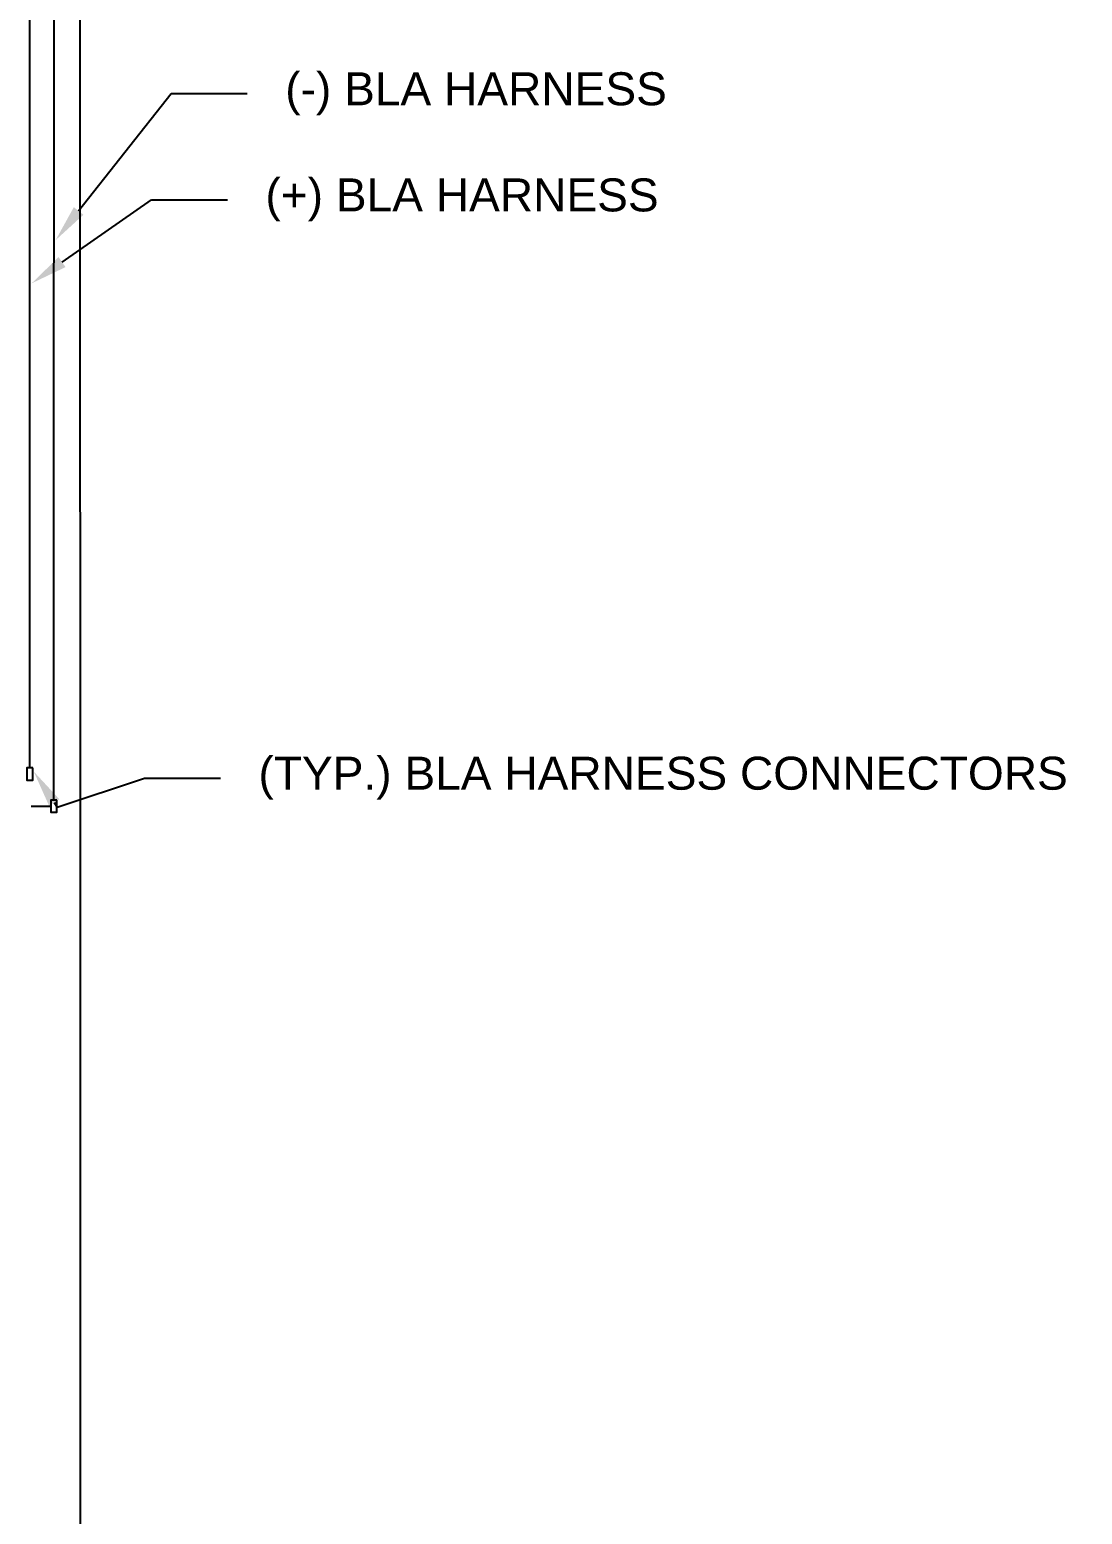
# Model space of a CAD drawing. Header units: feet. Extents: x -5.1 to 70.3, y -33 to 8.
# Drawn here: x 42.53 to 46.96, y -21.13 to -14.88 of the extents above; entities that cross this region are included whole.
import ezdxf
from ezdxf import colors
from ezdxf.entities.mleader import LeaderData, LeaderLine
from ezdxf.lldxf.tags import DXFTag
from ezdxf.math import Vec2, Vec3

# ---------------------------------------------------------------- set-up
doc = ezdxf.new("R2010")
doc.units = ezdxf.units.FT
doc.header["$MEASUREMENT"] = 0
doc.linetypes.add('HIDDEN', pattern=[0.375, 0.25, -0.125])
for name, color, linetype in [('E-DC HARNESS-NEG', 170, 'DC HARNESS CABLE'), ('E-DC HARNESS-POS', 10, 'DC HARNESS CABLE'), ('E-HARN-COMP', 8, 'Continuous'), ('E-TRNK-CABL-NEG', 170, 'HIDDEN'), ('G-ANNO-TEXT', 1, 'Continuous')]:
    doc.layers.add(name, color=color, linetype=linetype)
doc.styles.add('NEI-A', font='arial.ttf')
tags = doc.linetypes.add('DC HARNESS CABLE', pattern='A,0.5,-0.2,["DH",Standard,S=0.1,R=0,X=-0.1,Y=-0.05],-0.2', length=0.9).pattern_tags.tags
tags[6] = DXFTag(74, 10)

msp = doc.modelspace()

# ---------------------------------------------------------------- linework, layer by layer
at = {"layer": 'E-DC HARNESS-NEG', "ltscale": 0.5}
msp.add_lwpolyline([(42.6282, -18.1204), (42.6285, -13.6011)], dxfattribs=at)
at = {"layer": 'E-DC HARNESS-POS', "ltscale": 0.5}
for points in [[(42.5268, -17.9865), (42.5268, -13.7182), (42.7186, -13.7182)], [(42.7415, -26.4184), (42.7391, -13.7387)]]:
    msp.add_lwpolyline(points, dxfattribs=at)
at = {"layer": 'E-HARN-COMP'}
for points in [[(42.5392, -17.9865), (42.5141, -17.9865), (42.5141, -18.0383), (42.5392, -18.0383)], [(42.6407, -18.1213), (42.6156, -18.1213), (42.6156, -18.1731), (42.6407, -18.1731)]]:
    msp.add_lwpolyline(points, close=True, dxfattribs=at)
at = {"layer": 'E-TRNK-CABL-NEG', "ltscale": 0.1}
msp.add_lwpolyline([(42.1329, -18.1497), (42.6156, -18.1472)], dxfattribs=at)

# ---------------------------------------------------------------- next in the draw order: leaders
at = {"layer": 'G-ANNO-TEXT'}
ml = msp.add_multileader_mtext('Standard', dxfattribs=at)
ml.set_content('(+) BLA HARNESS', color=256, style='NEI-A')
ml.set_leader_properties()
ml.build(insert=Vec2(0, 0))
ml.multileader.update_dxf_attribs({"dogleg_length": 0.36, "arrow_head_size": 0.1563})
ctx = ml.context
ctx.base_point, ctx.char_height, ctx.arrow_head_size, ctx.landing_gap_size, ctx.plane_origin = Vec3(43.3582, -15.5952), 0.138889, 0.1563, 0.1601, Vec3(95.0257, -54.2229)
notes = []
notes.append((ctx, [(0, (1, 1, 0), (43.0381, -15.5952), (1, 0), 0.3201, [(1, [(42.5341, -15.947)], 0, [])])]))
ctx.mtext.insert, ctx.mtext.width, ctx.mtext.flow_direction = Vec3(43.5183, -15.5053), 3.135958, 5
ctx.mtext.has_bg_fill, ctx.mtext.bg_color, ctx.mtext.bg_scale_factor, ctx.mtext.bg_transparency, ctx.mtext.use_window_bg_color = 1, -1073741824, 1.5, 0, 1
ml = msp.add_multileader_mtext('Standard', dxfattribs=at)
ml.set_content('(TYP.) BLA HARNESS CONNECTORS', color=256, style='NEI-A')
ml.set_leader_properties()
ml.build(insert=Vec2(0, 0))
ml.multileader.update_dxf_attribs({"dogleg_length": 0.36, "arrow_head_size": 0.1563})
ctx = ml.context
ctx.base_point, ctx.char_height, ctx.arrow_head_size, ctx.landing_gap_size, ctx.plane_origin = Vec3(43.3288, -18.029, -0.159), 0.138889, 0.1563, 0.1601, Vec3(87.4286, -59.5984, -0.159)
notes.append((ctx, [(0, (1, 1, 0), (43.0087, -18.029, -0.159), (1, 0), 0.3201, [(0, [(42.5431, -18.0013, -0.159), (42.6419, -18.1511, -0.159)], 0, [])])]))
ctx.mtext.insert, ctx.mtext.width, ctx.mtext.flow_direction = Vec3(43.4889, -17.9391, -0.159), 3.398009, 5
ctx.mtext.has_bg_fill, ctx.mtext.bg_color, ctx.mtext.bg_scale_factor, ctx.mtext.bg_transparency, ctx.mtext.use_window_bg_color = 1, -1073741824, 1.5, 0, 1
for ctx, leaders in notes:
    for number, flags, end, landing, length, lines in leaders:
        leader = LeaderData()
        leader.index, (leader.has_last_leader_line, leader.has_dogleg_vector, leader.attachment_direction) = number, flags
        leader.last_leader_point, leader.dogleg_vector, leader.dogleg_length = Vec3(end), Vec3(landing), length
        for number, points, colour, breaks in lines:
            line = LeaderLine()
            line.index, line.vertices, line.color, line.breaks = number, Vec3.list(points), colors.encode_raw_color(colour), breaks
            leader.lines.append(line)
        ctx.leaders.append(leader)

# ---------------------------------------------------------------- next in the draw order: leaders
ml = msp.add_multileader_mtext('Standard', dxfattribs=at)
ml.set_content('(-) BLA HARNESS', color=256, style='NEI-A')
ml.set_leader_properties()
ml.build(insert=Vec2(0, 0))
ml.multileader.update_dxf_attribs({"dogleg_length": 0.36, "arrow_head_size": 0.1563})
ctx = ml.context
ctx.base_point, ctx.char_height, ctx.arrow_head_size, ctx.landing_gap_size, ctx.plane_origin = Vec3(43.4416, -15.1485), 0.138889, 0.1563, 0.1601, Vec3(95.1091, -54.0841)
notes = []
notes.append((ctx, [(0, (1, 1, 0), (43.1214, -15.1485), (1, 0), 0.3201, [(1, [(42.6352, -15.7651)], 0, [])])]))
ctx.mtext.insert, ctx.mtext.width, ctx.mtext.flow_direction = Vec3(43.6016, -15.0586), 3.135958, 5
ctx.mtext.has_bg_fill, ctx.mtext.bg_color, ctx.mtext.bg_scale_factor, ctx.mtext.bg_transparency, ctx.mtext.use_window_bg_color = 1, -1073741824, 1.5, 0, 1
for ctx, leaders in notes:
    for number, flags, end, landing, length, lines in leaders:
        leader = LeaderData()
        leader.index, (leader.has_last_leader_line, leader.has_dogleg_vector, leader.attachment_direction) = number, flags
        leader.last_leader_point, leader.dogleg_vector, leader.dogleg_length = Vec3(end), Vec3(landing), length
        for number, points, colour, breaks in lines:
            line = LeaderLine()
            line.index, line.vertices, line.color, line.breaks = number, Vec3.list(points), colors.encode_raw_color(colour), breaks
            leader.lines.append(line)
        ctx.leaders.append(leader)

doc.saveas('drawing.dxf')
